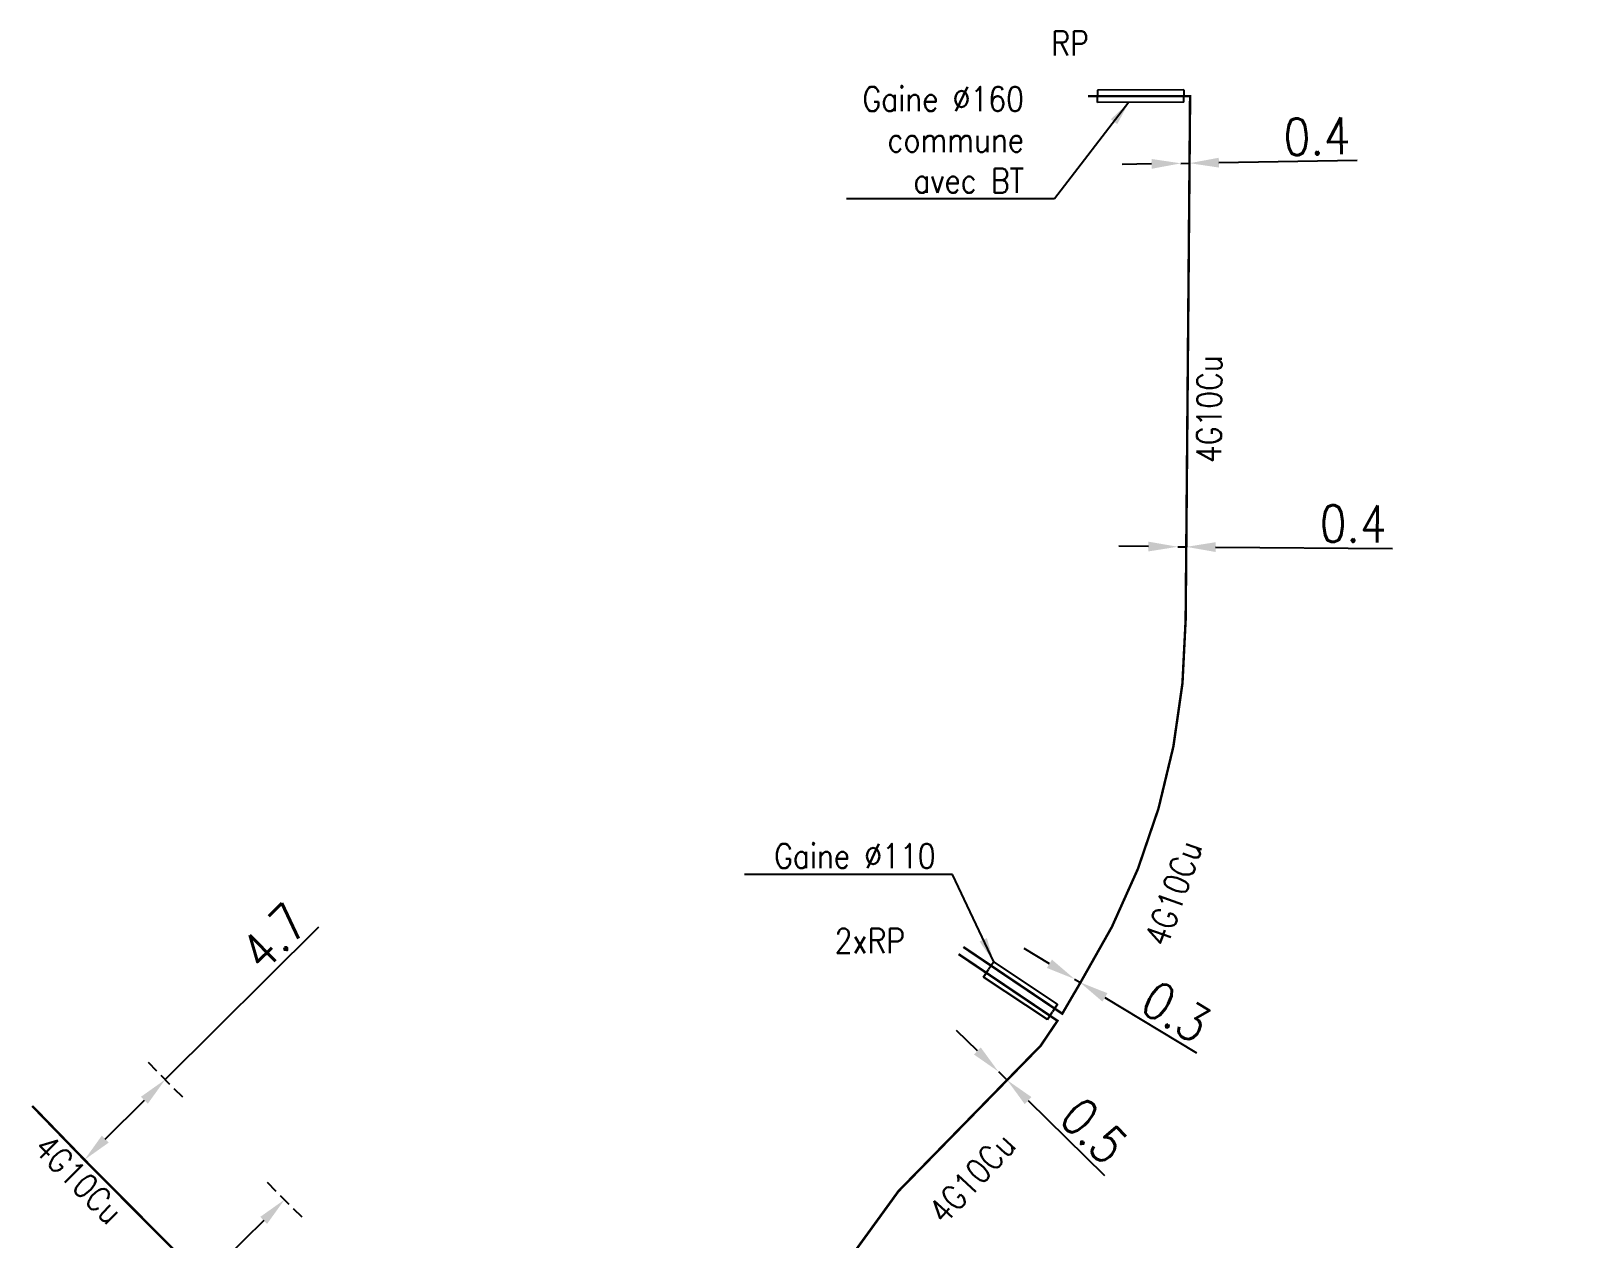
# Model space of a CAD drawing. Header units: millimetres. Extents: x 82000 to 82455, y 143266 to 143912.
# Drawn here: x 81999.9 to 82063.3, y 143500.1 to 143549.5 of the extents above; entities that cross this region are included whole.
import ezdxf

# ---------------------------------------------------------------- set-up
doc = ezdxf.new("R2010")
doc.units = ezdxf.units.MM
doc.header["$PDMODE"] = 34
doc.linetypes.add('DASHED', pattern=[0.75, 0.5, -0.25])
doc.linetypes.add('E_ST_CU', pattern=[2000, 1000, 1000])
doc.layers.get('DEFPOINTS').update_dxf_attribs({"linetype": 'CONTINUOUS'})
doc.layers.add('E_100', color=3, linetype='CONTINUOUS')
doc.layers.add('E_400', color=7, linetype='CONTINUOUS')
doc.styles.get("Standard").update_dxf_attribs({"font": 'romans.shx', "width": 0.85})
doc.dimstyles.get("Standard").update_dxf_attribs({"dimtxt": 1.5, "dimasz": 1.2, "dimexe": 0.625, "dimexo": 0.625, "dimgap": 0.25, "dimtad": 1, "dimdec": 1, "dimzin": 0, "dimdsep": 46, "dimtxsty": 'Standard', "dimcen": -0.5, "dimadec": 0, "dimazin": 0, "dimtfac": 1, "dimtdec": 1, "dimtmove": 0, "dimatfit": 3, "dimfxl": 1, "dimtolj": 1, "dimtzin": 0, "dimarcsym": 0})

# ---------------------------------------------------------------- blocks, each defined once
blk = doc.blocks.new('*D64')
at = {"layer": 'DEFPOINTS', "color": 0, "linetype": 'Continuous', "transparency": 16777216}
for p in [(82042.588, 143510.735), (82042.588, 143510.735), (82042.802, 143510.605)]:
    blk.add_point(p, dxfattribs=at)
at = {"layer": 'E_100', "color": 0, "linetype": 'Continuous', "lineweight": -2, "transparency": 16777216}
for p, q in [((82041.561, 143511.356), (82040.534, 143511.977)), ((82042.588, 143510.735), (82042.802, 143510.605)), ((82043.829, 143509.984), (82047.569, 143507.721))]:
    blk.add_line(p, q, dxfattribs=at)
at = {"layer": 'E_100', "color": 0, "linetype": 'Continuous', "transparency": 16777216}
for points in [[(82041.665, 143511.527), (82041.458, 143511.185), (82042.588, 143510.735)], [(82043.932, 143510.155), (82043.725, 143509.813), (82042.802, 143510.605)]]:
    blk.add_solid(points, dxfattribs=at)
at = {"layer": 'E_100', "color": 0, "linetype": 'Continuous', "transparency": 16777216, "insert": (82046.73, 143509.398), "char_height": 1.5, "attachment_point": 5, "rotation": 328.82595}
blk.add_mtext('\\A1;0.3', dxfattribs=at)
blk = doc.blocks.new('*D65')
at = {"layer": 'DEFPOINTS', "color": 0, "linetype": 'Continuous', "transparency": 16777216}
for p in [(82046.803, 143528.392), (82046.803, 143528.392), (82047.153, 143528.389)]:
    blk.add_point(p, dxfattribs=at)
at = {"layer": 'E_100', "color": 0, "linetype": 'Continuous', "lineweight": -2, "transparency": 16777216}
for p, q in [((82045.603, 143528.402), (82044.403, 143528.412)), ((82046.803, 143528.392), (82047.153, 143528.389)), ((82048.353, 143528.379), (82055.58, 143528.317))]:
    blk.add_line(p, q, dxfattribs=at)
at = {"layer": 'E_100', "color": 0, "linetype": 'Continuous', "transparency": 16777216}
for points in [[(82045.604, 143528.602), (82045.601, 143528.202), (82046.803, 143528.392)], [(82048.354, 143528.579), (82048.351, 143528.179), (82047.153, 143528.389)]]:
    blk.add_solid(points, dxfattribs=at)
at = {"layer": 'E_100', "color": 0, "linetype": 'Continuous', "transparency": 16777216, "insert": (82053.973, 143529.331), "char_height": 1.5, "attachment_point": 5, "rotation": 359.51171}
blk.add_mtext('\\A1;0.4', dxfattribs=at)
blk = doc.blocks.new('*D66')
at = {"layer": 'DEFPOINTS', "color": 0, "linetype": 'Continuous', "transparency": 16777216}
for p in [(82046.936, 143544.056), (82046.936, 143544.056), (82047.286, 143544.062)]:
    blk.add_point(p, dxfattribs=at)
at = {"layer": 'E_100', "color": 0, "linetype": 'Continuous', "lineweight": -2, "transparency": 16777216}
for p, q in [((82045.736, 143544.034), (82044.536, 143544.012)), ((82046.936, 143544.056), (82047.286, 143544.062)), ((82048.486, 143544.084), (82054.13, 143544.187))]:
    blk.add_line(p, q, dxfattribs=at)
at = {"layer": 'E_100', "color": 0, "linetype": 'Continuous', "transparency": 16777216}
for points in [[(82045.733, 143544.234), (82045.74, 143543.834), (82046.936, 143544.056)], [(82048.482, 143544.284), (82048.489, 143543.884), (82047.286, 143544.062)]]:
    blk.add_solid(points, dxfattribs=at)
at = {"layer": 'E_100', "color": 0, "linetype": 'Continuous', "transparency": 16777216, "insert": (82052.495, 143545.157), "char_height": 1.5, "attachment_point": 5, "rotation": 1.04353}
blk.add_mtext('\\A1;0.4', dxfattribs=at)
blk = doc.blocks.new('*D73')
at = {"layer": 'DEFPOINTS', "color": 0, "linetype": 'Continuous', "transparency": 16777216}
for p in [(82005.432, 143506.626), (82005.432, 143506.626), (82002.134, 143503.348)]:
    blk.add_point(p, dxfattribs=at)
at = {"layer": 'E_100', "color": 0, "linetype": 'Continuous', "lineweight": -2, "transparency": 16777216}
for p, q in [((82005.432, 143506.626), (82011.71, 143512.867)), ((82002.985, 143504.194), (82004.581, 143505.78))]:
    blk.add_line(p, q, dxfattribs=at)
at = {"layer": 'E_100', "color": 0, "linetype": 'Continuous', "transparency": 16777216}
for points in [[(82004.44, 143505.922), (82004.722, 143505.638), (82005.432, 143506.626)], [(82002.844, 143504.336), (82003.126, 143504.052), (82002.134, 143503.348)]]:
    blk.add_solid(points, dxfattribs=at)
at = {"layer": 'E_100', "color": 0, "linetype": 'Continuous', "transparency": 16777216, "insert": (82009.88, 143512.458), "char_height": 1.5, "attachment_point": 5, "rotation": 44.82964}
blk.add_mtext('\\A1;4.7', dxfattribs=at)
blk = doc.blocks.new('*D77')
at = {"layer": 'DEFPOINTS', "color": 0, "linetype": 'Continuous', "transparency": 16777216}
for p in [(82039.474, 143506.956), (82039.474, 143506.956), (82039.832, 143506.606)]:
    blk.add_point(p, dxfattribs=at)
at = {"layer": 'E_100', "color": 0, "linetype": 'Continuous', "lineweight": -2, "transparency": 16777216}
for p, q in [((82038.616, 143507.795), (82037.758, 143508.634)), ((82039.474, 143506.956), (82039.832, 143506.606)), ((82040.69, 143505.768), (82043.815, 143502.711))]:
    blk.add_line(p, q, dxfattribs=at)
at = {"layer": 'E_100', "color": 0, "linetype": 'Continuous', "transparency": 16777216}
for points in [[(82038.756, 143507.938), (82038.476, 143507.652), (82039.474, 143506.956)], [(82040.829, 143505.911), (82040.55, 143505.625), (82039.832, 143506.606)]]:
    blk.add_solid(points, dxfattribs=at)
at = {"layer": 'E_100', "color": 0, "linetype": 'Continuous', "transparency": 16777216, "insert": (82043.381, 143504.535), "char_height": 1.5, "attachment_point": 5, "rotation": 315.64486}
blk.add_mtext('\\A1;0.5', dxfattribs=at)
blk = doc.blocks.new('*D79')
at = {"layer": 'DEFPOINTS', "color": 0, "linetype": 'Continuous', "transparency": 16777216}
for p in [(82010.308, 143501.721), (82010.308, 143501.721), (82007.01, 143498.443)]:
    blk.add_point(p, dxfattribs=at)
at = {"layer": 'E_100', "color": 0, "linetype": 'Continuous', "lineweight": -2, "transparency": 16777216}
for p, q in [((82009.457, 143500.875), (82007.861, 143499.289)), ((82007.01, 143498.443), (82002.785, 143494.243))]:
    blk.add_line(p, q, dxfattribs=at)
at = {"layer": 'E_100', "color": 0, "linetype": 'Continuous', "transparency": 16777216}
for points in [[(82009.316, 143501.017), (82009.598, 143500.734), (82010.308, 143501.721)], [(82007.72, 143499.431), (82008.002, 143499.147), (82007.01, 143498.443)]]:
    blk.add_solid(points, dxfattribs=at)
at = {"layer": 'E_100', "color": 0, "linetype": 'Continuous', "transparency": 16777216, "insert": (82003.205, 143496.071), "char_height": 1.5, "attachment_point": 5, "rotation": 44.82964}
blk.add_mtext('\\A1;4.7', dxfattribs=at)

msp = doc.modelspace()

# ---------------------------------------------------------------- linework, layer by layer
at = {"layer": 'E_100', "color": 7, "linetype": 'CONTINUOUS'}
for p, q in [((82047.056, 143547.053), (82043.524, 143547.048)), ((82043.524, 143547.048), (82043.524, 143546.798)), ((82043.524, 143546.548), (82043.524, 143546.798)), ((82047.057, 143546.553), (82043.524, 143546.548)), ((82047.056, 143547.053), (82047.057, 143546.803)), ((82047.057, 143546.553), (82047.057, 143546.803)), ((82038.869, 143510.809), (82039.076, 143511.122)), ((82039.284, 143511.434), (82039.076, 143511.122)), ((82041.891, 143509.701), (82039.284, 143511.434)), ((82041.476, 143509.077), (82038.869, 143510.809)), ((82041.891, 143509.701), (82041.684, 143509.389)), ((82041.476, 143509.077), (82041.684, 143509.389))]:
    msp.add_line(p, q, dxfattribs=at)
at = {"layer": 'E_100', "linetype": 'E_ST_CU', "flags": 128}
msp.add_lwpolyline([(82038.045, 143512.042, 0.1, 0.1, 0), (82042.086, 143509.318, 0.1, 0.1, 0), (82042.831, 143510.594, 0.1, 0.1, 0.140216), (82047.127, 143525.409, 0.1, 0.1, 0), (82047.153, 143528.389, 0.1, 0.1, 0), (82047.286, 143544.062, 0.1, 0.1, 0), (82047.309, 143546.804, 0.1, 0.1, 0), (82043.135, 143546.798, 0, 0, 0)], format="xyseb", dxfattribs=at)
at = {"layer": 'E_100', "linetype": 'E_ST_CU', "const_width": 0.1, "flags": 128}
msp.add_lwpolyline([(82037.849, 143511.752), (82041.89, 143509.028), (82041.204, 143508.01), (82037.758, 143504.485), (82035.395, 143502.069), (82030.205, 143494.915), (82029.163, 143493.577), (82029.554, 143489.45), (82037.507, 143484.103), (82045.351, 143479.182), (82060.193, 143469.415), (82063.096, 143467.503, -0.420184), (82063.178, 143467.082), (82054.313, 143454.202)], format="xyb", dxfattribs=at)
at = {"layer": 'E_100', "color": 7, "linetype": 'DASHED', "flags": 128}
for points in [[(82004.731, 143507.332), (82006.134, 143505.921)], [(82009.605, 143502.429), (82011.011, 143501.014)]]:
    msp.add_lwpolyline(points, dxfattribs=at)
at = {"layer": 'E_100', "const_width": 0.1, "flags": 128}
msp.add_lwpolyline([(82000, 143505.548), (82002.134, 143503.348), (82007.01, 143498.443), (82012.513, 143493.333), (82019.213, 143486.904), (82026.627, 143481.644), (82033.124, 143476.938), (82053.561, 143463.632), (82054.62, 143462.943, -0.414214), (82054.708, 143462.528), (82054.238, 143461.806)], format="xyb", dxfattribs=at)

# ---------------------------------------------------------------- texts
at = {"layer": 'E_100', "linetype": 'Continuous', "width": 0.85}
for rotation, p in [(89.51217, (82048.57, 143531.805)), (70.78277, (82046.371, 143511.996)), (314.70296, (82000, 143503.767)), (47.3138, (82037.272, 143500.651))]:
    msp.add_text('4G10Cu', height=1, rotation=rotation, dxfattribs=at).set_placement(p)
at = {"layer": 'E_100', "linetype": 'Continuous', "char_height": 1, "attachment_point": 9}
for s, insert in [('\\A1;RP', (82043.173, 143548.462)), ('\\A1;2xRP', (82035.663, 143511.795))]:
    msp.add_mtext(s, dxfattribs=dict(at, insert=insert))
at = {"layer": 'E_400', "linetype": 'Continuous', "char_height": 1, "attachment_point": 9}
for s, insert in [('\\A1;Gaine %%C160\\Pcommune\\Pavec BT', (82040.521, 143542.85)), ('\\A1;Gaine %%C110', (82036.91, 143515.259))]:
    msp.add_mtext(s, dxfattribs=dict(at, insert=insert))

# ---------------------------------------------------------------- dimensions: what is measured, and where the dimension line sits
at = {"layer": 'E_100', "linetype": 'Continuous'}
for base, p1, p2, angle, picture, middle in [((82046.936, 143544.056), (82047.286, 143544.062), (82046.936, 143544.056), 1.04353, '*D66', (82052.514, 143544.157)), ((82046.803, 143528.392), (82047.153, 143528.389), (82046.803, 143528.392), 359.51171, '*D65', (82053.964, 143528.331)), ((82005.43221, 143506.62604), (82002.1344, 143503.34778), (82005.43221, 143506.62604), 224.82964, '*D73', (82010.58543, 143511.74871)), ((82042.5879, 143510.7346), (82042.8018, 143510.6052), (82042.5879, 143510.7346), 328.82595, '*D64', (82046.212, 143508.542)), ((82039.474, 143506.956), (82039.832, 143506.606), (82039.474, 143506.956), 315.64486, '*D77', (82042.681, 143503.82)), ((82010.308, 143501.721), (82007.01, 143498.443), (82010.308, 143501.721), 224.82964, '*D79', (82003.91, 143495.361))]:
    dim = msp.add_linear_dim(base=base, p1=p1, p2=p2, angle=angle, dimstyle='Standard', dxfattribs=at)
    dim.commit()
    dim.dimension.update_dxf_attribs({"geometry": picture, "text_midpoint": middle, "dimtype": 160})

# ---------------------------------------------------------------- leaders
at = {"layer": 'E_400', "linetype": 'Continuous', "annotation_type": 0, "has_hookline": 1, "hookline_direction": 1, "text_width": 7.245}
for points in [[(82044.812, 143546.55), (82041.771, 143542.6), (82040.771, 143542.6)], [(82039.284, 143511.434), (82037.595, 143515.009), (82036.595, 143515.009)]]:
    msp.add_leader(points, dimstyle='Standard', override={"dimasz": 1}, dxfattribs=at)

doc.saveas('drawing.dxf')
